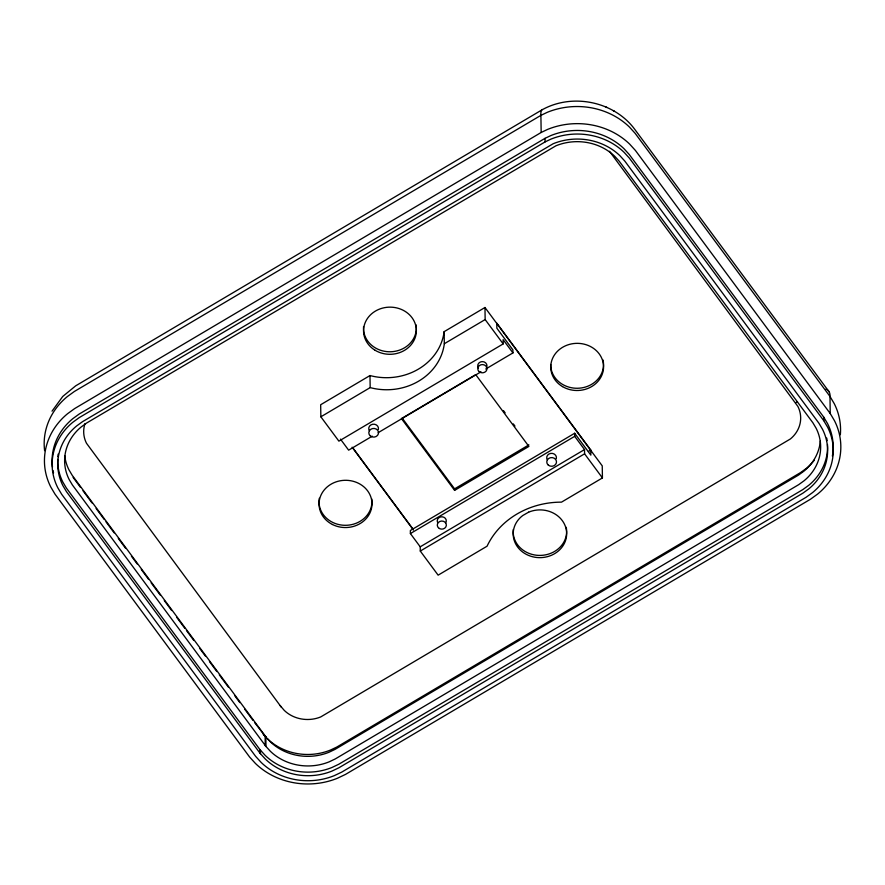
<?xml version="1.0" encoding="UTF-8"?>
<svg xmlns="http://www.w3.org/2000/svg" width="885" height="885" viewBox="0 0 885 885"><rect width="100%" height="100%" fill="white"/><g stroke="black" fill="none" stroke-linecap="round" stroke-linejoin="round"><path stroke-width="1.33" d="M52.027 411.171L62.758 396.447L75.668 385.849L541.952 109.884M280.125 705.555L284.262 710.389A31.727 28.32 -0.9 0 0 320.691 716.95L790.394 438.96A31.727 28.32 -0.9 0 0 797.872 406.414L609.511 151.302M840.352 434.756A71.431 63.764 -0.9 0 0 834.245 403.637L829.975 396.436L635.164 133.358L629.412 127.02A71.431 63.764 -0.9 0 0 547.406 112.262L540.901 115.36L74.428 391.435L67.315 396.591A71.431 63.764 -0.9 0 0 44.604 450.686M541.166 132.473L74.694 408.549L67.581 413.704A71.431 63.764 -0.9 0 0 50.755 486.96L55.025 494.173L249.603 757.029L255.455 763.467A71.431 63.764 -0.9 0 0 337.473 778.236L345.548 774.386L810.572 499.173L817.685 494.018A71.431 63.764 -0.9 0 0 834.511 420.751L830.241 413.549L635.43 150.472L629.689 144.144A71.431 63.764 -0.9 0 0 547.671 129.376L541.166 132.473L540.901 115.36M832.376 456.085A63.797 56.939 -0.9 0 0 827.552 423.583L823.669 417.045L629.268 154.51L624.058 148.768A63.797 56.939 -0.9 0 0 550.813 135.582L545.049 138.326L79.196 414.036L72.747 418.716A63.797 56.939 -0.9 0 0 52.469 467.037M545.105 141.899L79.252 417.609L72.802 422.289A63.797 56.939 -0.9 0 0 57.768 487.712L61.651 494.25L255.588 756.299L261.141 762.416A63.797 56.939 -0.9 0 0 334.386 775.603L341.721 772.118L806.124 497.259L812.574 492.58A63.797 56.939 -0.9 0 0 827.608 427.156L823.725 420.618L629.323 158.083L624.113 152.342A63.797 56.939 -0.9 0 0 550.868 139.155L545.105 141.899L545.049 138.326M512.935 352.916L512.891 349.863L496.872 328.235L496.795 323.169L590.771 450.056L590.848 455.133L574.653 433.263L410.352 530.502L410.397 533.567L420.22 546.819L420.286 551.056L438.13 575.161L487.06 546.2A80.159 71.552 -0.9 0 1 561.488 502.149L602.431 477.922L602.242 465.864L484.969 307.504L444.137 331.665A57.813 51.607 -0.9 0 1 369.985 375.55L320.669 404.733L320.857 416.802L338.889 441.139L503.189 343.9L503.123 339.663L512.935 352.916L485.754 369.012M320.857 416.802L370.173 387.608A57.813 51.607 -0.9 0 0 444.325 343.723L485.157 319.562L484.969 307.504M372.275 436.172L348.635 450.155L340.459 439.115M378.183 432.665L481.02 371.811M454.613 490.39L401.447 418.594L475.721 374.632L528.887 446.427L454.613 490.39L454.591 488.863L528.865 444.901M410.397 533.567L574.697 436.327L574.653 433.263M420.22 546.819L584.52 449.58L574.697 436.327M420.286 551.056L584.587 453.817L584.52 449.58M588.403 451.461L590.771 450.056M829.201 391.933L634.434 128.911C613.858 101.543 573.038 93.146 543.025 109.297A40.555 9.093 62 0 0 540.89 115.338M605.926 106.974L606.911 107.472M613.216 110.636L614.444 111.256M262.823 733.665L265.843 736.862L265.987 746.464L72.382 484.947L69.152 479.504A51.253 45.743 -0.9 0 1 81.221 426.935L86.597 423.041L555.968 145.771A51.253 45.743 -0.9 0 1 614.809 156.368L619.157 161.147L812.884 422.776L816.114 428.218A51.253 45.743 -0.9 0 1 804.045 480.787L798.668 484.67L335.271 758.932L329.165 761.841A51.253 45.743 -0.9 0 1 270.334 751.243L265.268 745.679L265.124 736.077L254.614 722.58M263.741 734.683L270.179 741.641A51.253 45.743 -0.9 0 0 329.021 752.239L335.127 749.329L798.524 475.079L803.89 471.185A51.253 45.743 -0.9 0 0 820.351 440.94M57.724 459.315A58.167 51.927 -0.9 0 0 62.846 482.059L66.43 488.111L259.902 749.562L265.234 755.436A58.167 51.927 -0.9 0 0 332.019 767.461L338.8 764.231L802.75 489.648L808.724 485.323A58.167 51.927 -0.9 0 0 827.497 444.502M259.958 753.135L265.29 759.009A58.167 51.927 -0.9 0 0 332.074 771.034L338.855 767.804L802.806 493.222L808.779 488.896A58.167 51.927 -0.9 0 0 822.486 429.236L818.89 423.185L624.788 161.059L619.965 155.749A58.167 51.927 -0.9 0 0 553.18 143.724L82.57 421.647L76.608 425.973A58.167 51.927 -0.9 0 0 62.901 485.633L66.486 491.673L259.958 753.135L259.902 749.562M485.157 319.562L503.189 343.9M584.587 453.817L602.431 477.922M503.51 410.651L505.147 412.852M513.322 423.904L514.959 426.116M402.244 418.174L454.591 488.863M352.927 447.987L413.395 529.639M352.119 447.202L413.395 529.96M281.275 707.115L86.487 443.252A31.727 28.32 -0.9 0 1 84.971 423.627M265.843 736.862L72.227 475.345L68.997 469.902A51.253 45.743 -0.9 0 1 64.716 455.587M73.123 477.435L80.513 487.414M82.98 490.744L92.018 502.945M96.122 508.488L104.33 519.583M105.979 521.807L114.187 532.892M118.291 538.445L125.681 548.423M131.434 556.189L137.175 563.955M141.29 569.497L148.68 579.487M151.136 582.817L160.174 595.019M164.278 600.561L171.668 610.539M176.602 617.199L184.81 628.295M186.447 630.507L193.837 640.497M199.59 648.262L205.342 656.017M209.446 661.571L216.836 671.549M219.303 674.879L228.33 687.081M234.901 695.953L239.824 702.613M244.758 709.261L252.966 720.357M830.241 413.549L829.975 396.436A40.555 15.864 -33.6 0 0 825.982 389.002M823.669 417.045L823.725 420.618M444.137 331.665L444.325 343.723M369.985 375.55L370.173 387.608M260.411 750.126L260.467 753.699M795.648 402.686A26.638 10.421 -33.6 0 1 797.462 401.89M53.542 472.889A63.797 56.939 -0.9 0 1 53.034 470.555M57.868 456.726A58.167 51.927 -0.9 0 1 58.167 454.138M267.414 738.732A54.892 48.996 -0.9 0 0 330.437 750.071L336.897 747.006L800.582 472.568L806.268 468.453A54.892 48.996 -0.9 0 0 814.377 460.1M826.701 438.042A58.167 51.927 -0.9 0 1 827.132 440.619M478.475 368.005A4.624 4.126 -0.9 0 1 482.059 361.611A4.624 4.126 -0.9 0 1 486.473 367.563M369.476 430.851A4.868 4.348 -0.9 0 1 372.795 424.236A4.868 4.348 -0.9 0 1 378.349 429.479M437.699 522.67A4.536 4.049 -0.9 0 1 442.035 516.796A4.536 4.049 -0.9 0 1 445.553 523.068M547.45 460.012A4.868 4.348 -0.9 0 1 550.769 453.397A4.868 4.348 -0.9 0 1 556.322 458.64M566.234 527.305A26.749 23.873 -0.9 0 1 541.067 555.393A26.749 23.873 -0.9 0 1 513.256 529.551M416.083 324.861A26.417 23.585 -0.9 0 1 390.794 351.754A26.417 23.585 -0.9 0 1 363.569 326.587M371.788 498.963A26.473 23.63 -0.9 0 1 344.973 525.303A26.473 23.63 -0.9 0 1 319.308 498.233M603.017 359.974A26.417 23.585 -0.9 0 1 579.564 388.161A26.417 23.585 -0.9 0 1 550.702 364.487M528.622 512.172L522.736 515.546A26.749 23.873 -0.9 0 0 528.633 555.448A26.749 23.873 -0.9 0 0 566.677 533.688A26.749 23.873 -0.9 0 0 528.622 512.172M479.316 371.8A4.624 4.126 -0.9 0 0 486.905 369.521A4.624 4.126 -0.9 0 0 480.92 364.786A4.624 4.126 -0.9 0 0 479.316 371.8M439.325 528.478A4.536 4.049 -0.9 0 0 446.361 525.314A4.536 4.049 -0.9 0 0 439.801 521.464A4.536 4.049 -0.9 0 0 439.325 528.478M548.324 465.123A4.868 4.348 -0.9 0 0 556.388 462.877A4.868 4.348 -0.9 0 0 550.216 457.766A4.868 4.348 -0.9 0 0 548.324 465.123M370.35 435.962A4.868 4.348 -0.9 0 0 378.415 433.716A4.868 4.348 -0.9 0 0 372.242 428.617A4.868 4.348 -0.9 0 0 370.35 435.962M562.506 386.59A26.417 23.585 -0.9 0 0 603.515 368.348A26.417 23.585 -0.9 0 0 565.438 345.825A26.417 23.585 -0.9 0 0 562.506 386.59M375.14 350.294A26.417 23.585 -0.9 0 0 416.304 332.317A26.417 23.585 -0.9 0 0 378.415 309.551A26.417 23.585 -0.9 0 0 375.14 350.294M332.45 524.506A26.473 23.63 -0.9 0 0 371.988 503.665A26.473 23.63 -0.9 0 0 332.118 483.586A26.473 23.63 -0.9 0 0 332.45 524.506"/></g></svg>
